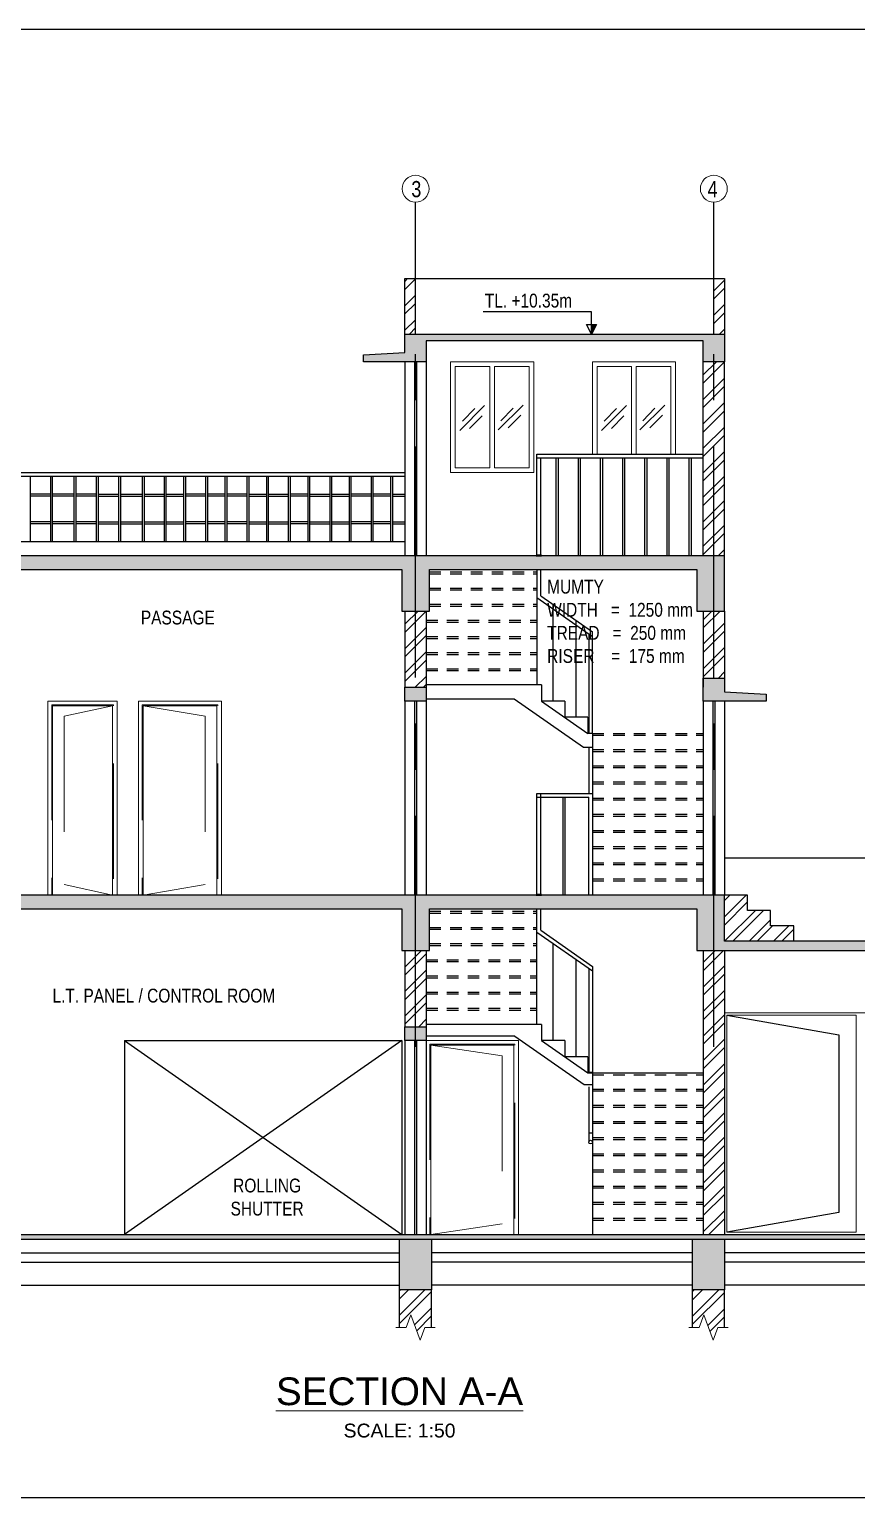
# Model space of a CAD drawing. Header units: millimetres. Extents: x 2923 to 3086, y 1840 to 1916.
# Drawn here: x 3028.95 to 3037.91, y 1858.29 to 1874.19 of the extents above; entities that cross this region are included whole.
import ezdxf

# ---------------------------------------------------------------- set-up
doc = ezdxf.new("R2010")
doc.units = ezdxf.units.MM
doc.linetypes.add('CENTERX2', pattern=[4, 2.5, -0.5, 0.5, -0.5])
doc.linetypes.add('HIDDEN2', pattern=[0.1875, 0.125, -0.0625])
for name, color, linetype in [('COLUMN', 1, 'Continuous'), ('DIM_100', 7, 'Continuous'), ('GRID', 8, 'CENTERX2'), ('HATCH', 8, 'Continuous'), ('PDF_Geometry', 7, 'Continuous'), ('RAILING', 8, 'Continuous'), ('STAIR', 6, 'Continuous'), ('WALL', 1, 'Continuous')]:
    doc.layers.add(name, color=color, linetype=linetype)
for name, color, linetype, lineweight in [('DOOR', 8, 'Continuous', 13), ('Text', 7, 'Continuous', 13), ('WINDOW', 8, 'Continuous', 13)]:
    doc.layers.add(name, color=color, linetype=linetype, lineweight=lineweight)
doc.styles.get("Standard").update_dxf_attribs({"font": 'arial.ttf'})
pattern_1 = [(45, (2997.81983, 2044.94288), (-0.13258252, 0.13258252), []), (45, (2997.90822, 2044.94288), (-0.13258252, 0.13258252), [])]

# ---------------------------------------------------------------- blocks, each defined once
blk = doc.blocks.new('A$C02ba1a73')
at = {"layer": 'DIM_100'}
h = blk.add_hatch(color=256, dxfattribs=at)
h.dxf.hatch_style = 1
h.paths.add_polyline_path([(0.111, 0.206), (0.037, 0.206), (0, 0.198), (0, 0)])
h.paths.add_polyline_path([(0.037, 0.206), (0, 0.206), (0, 0.198)], flags=17)
for points in [[(0, 0), (0, 0.48), (-2.344, 0.48)], [(0, 0), (-0.107, 0.206), (0.111, 0.206), (0, 0)]]:
    blk.add_lwpolyline(points, dxfattribs=at)

msp = doc.modelspace()

# ---------------------------------------------------------------- hatches: boundary and pattern name
at = {"layer": 'HATCH'}
h = msp.add_hatch(dxfattribs=at)
h.set_pattern_fill('ANSI32', color=256, scale=0.5)
h.set_pattern_definition(pattern_1)
h.paths.add_polyline_path([(3024.1365, 1869.3892), (3024.0215, 1869.3892), (3024.0215, 1868.4892), (3024.1365, 1868.4892)])
h.paths.add_polyline_path([(3024.2515, 1867.8892), (3024.0215, 1867.8892), (3024.0215, 1867.1642), (3024.2515, 1867.1642)])
h.paths.add_polyline_path([(3028.6015, 1867.8892), (3028.4865, 1867.8892), (3028.4865, 1867.0642), (3028.6015, 1867.0642)])
h.paths.add_polyline_path([(3033.2515, 1867.8892), (3033.0215, 1867.8892), (3033.0215, 1867.0642), (3033.2515, 1867.0642)])
h.paths.add_polyline_path([(3033.2515, 1864.2142), (3033.0215, 1864.2142), (3033.0215, 1863.3892), (3033.2515, 1863.3892)])
h.paths.add_polyline_path([(3024.2515, 1865.7142), (3024.0215, 1865.7142), (3024.0215, 1864.8142), (3024.2515, 1864.8142)])
h.paths.add_polyline_path([(3024.2515, 1864.2142), (3024.0215, 1864.2142), (3024.0215, 1863.4892), (3024.2515, 1863.4892)])
h.paths.add_polyline_path([(3028.1589, 1861.9666), (3028.1589, 1862.4146), (3027.8498, 1862.4146), (3027.8498, 1861.9666)], flags=9)
h.paths.add_polyline_path([(3023.3561, 1862.7525), (3023.3561, 1863.2005), (3023.047, 1863.2005), (3023.047, 1862.7525)], flags=9)
h.paths.add_polyline_path([(3023.3562, 1868.7623), (3023.3562, 1869.117), (3023.0471, 1869.117), (3023.0471, 1868.7623)], flags=9)
h.paths.add_polyline_path([(3023.3561, 1866.4275), (3023.3561, 1866.8755), (3023.047, 1866.8755), (3023.047, 1866.4275)], flags=9)
h.paths.add_polyline_path([(3031.5524, 1865.6417), (3031.5524, 1866.0897), (3031.2432, 1866.0897), (3031.2432, 1865.6417)], flags=9)
h.paths.add_polyline_path([(3024.6829, 1865.0873), (3024.6829, 1865.442), (3024.3738, 1865.442), (3024.3738, 1865.0873)], flags=9)
h.paths.add_polyline_path([(3024.6829, 1866.0851), (3024.6829, 1866.533), (3024.3738, 1866.533), (3024.3738, 1866.0851)], flags=9)
h.paths.add_polyline_path([(3024.6829, 1862.4101), (3024.6829, 1862.858), (3024.3738, 1862.858), (3024.3738, 1862.4101)], flags=9)
h.paths.add_polyline_path([(3023.6221, 1862.7016), (3023.9768, 1862.7016), (3023.9768, 1863.0107), (3023.6221, 1863.0107)], flags=9)
h.paths.add_polyline_path([(3023.6221, 1866.3766), (3023.9768, 1866.3766), (3023.9768, 1866.6857), (3023.6221, 1866.6857)], flags=9)
h.paths.add_polyline_path([(3033.8521, 1871.0934), (3034.8729, 1871.0934), (3034.8729, 1871.4025), (3033.8521, 1871.4025)], flags=9)
h.paths.add_polyline_path([(3039.842, 1864.5178), (3040.8628, 1864.5178), (3040.8628, 1864.8269), (3039.842, 1864.8269)], flags=9)
h.paths.add_polyline_path([(3021.5732, 1868.6934), (3022.5941, 1868.6934), (3022.5941, 1869.0025), (3021.5732, 1869.0025)], flags=9)
h.paths.add_polyline_path([(3021.5126, 1865.0184), (3022.4962, 1865.0184), (3022.4962, 1865.3275), (3021.5126, 1865.3275)], flags=9)
h.paths.add_polyline_path([(3021.5207, 1860.7415), (3022.6661, 1860.7415), (3022.6661, 1861.0506), (3021.5207, 1861.0506)], flags=9)
h.paths.add_polyline_path([(3021.5317, 1861.3434), (3022.655, 1861.3434), (3022.655, 1861.6525), (3021.5317, 1861.6525)], flags=9)
h.paths.add_polyline_path([(3031.7089, 1858.6306), (3034.5374, 1858.6306), (3034.5374, 1859.5569), (3031.7089, 1859.5569)], flags=9)
h.paths.add_polyline_path([(3042.5504, 1872.3222), (3042.7202, 1872.3222), (3042.7202, 1872.552), (3042.5504, 1872.552)], flags=9)
h.paths.add_polyline_path([(3039.4111, 1872.3229), (3039.5796, 1872.3229), (3039.5796, 1872.5487), (3039.4111, 1872.5487)], flags=9)
h.paths.add_polyline_path([(3024.0416, 1872.3254), (3024.2102, 1872.3254), (3024.2102, 1872.5514), (3024.0416, 1872.5514)], flags=9)
h.paths.add_polyline_path([(3028.566, 1872.3254), (3028.7345, 1872.3254), (3028.7345, 1872.5514), (3028.566, 1872.5514)], flags=9)
h.paths.add_polyline_path([(3033.0588, 1872.3221), (3033.2287, 1872.3221), (3033.2287, 1872.552), (3033.0588, 1872.552)], flags=9)
h.paths.add_polyline_path([(3036.2712, 1872.3256), (3036.4394, 1872.3256), (3036.4394, 1872.5506), (3036.2712, 1872.5506)], flags=9)
h = msp.add_hatch(color=256, dxfattribs=at)
h.dxf.hatch_style = 1
h.paths.add_polyline_path([(3024.3215, 1868.3392), (3028.4865, 1868.3392), (3028.4865, 1867.8892), (3028.7865, 1867.8892), (3028.7865, 1868.3392), (3032.9865, 1868.3392), (3032.9865, 1867.8892), (3033.2865, 1867.8892), (3033.2865, 1868.3392), (3036.1815, 1868.3392), (3036.1815, 1867.8892), (3036.4815, 1867.8892), (3036.4815, 1868.4892), (3024.0215, 1868.4892), (3024.0215, 1867.8892), (3024.3215, 1867.8892)])
h.paths.add_polyline_path([(3036.4815, 1870.5892), (3036.4814, 1870.8892), (3033.0215, 1870.8892), (3033.0214, 1870.6891), (3032.5715, 1870.6642), (3032.5715, 1870.5892), (3033.2515, 1870.5892), (3033.2515, 1870.8142), (3036.2515, 1870.8142), (3036.2515, 1870.5892)])
h.paths.add_polyline_path([(3024.0214, 1867.0141), (3023.5715, 1866.9892), (3023.5715, 1866.9142), (3024.2515, 1866.9142), (3024.2515, 1867.1642), (3024.0215, 1867.1642)])
h.paths.add_polyline_path([(3028.4865, 1866.9142), (3028.6015, 1866.9142), (3028.6015, 1867.0642), (3028.4865, 1867.0642)])
h.paths.add_polyline_path([(3033.0215, 1866.9142), (3033.2515, 1866.9142), (3033.2515, 1867.0642), (3033.0215, 1867.0642)])
h.paths.add_polyline_path([(3036.4815, 1867.0141), (3036.4815, 1867.1642), (3036.2515, 1867.1642), (3036.2515, 1866.9142), (3036.9315, 1866.9142), (3036.9315, 1866.9892)])
h.paths.add_polyline_path([(3028.1589, 1861.9666), (3028.1589, 1862.4146), (3027.8498, 1862.4146), (3027.8498, 1861.9666)], flags=9)
h.paths.add_polyline_path([(3023.3562, 1860.6627), (3023.3562, 1861.0174), (3023.0471, 1861.0174), (3023.0471, 1860.6627)], flags=9)
h.paths.add_polyline_path([(3023.3561, 1862.7525), (3023.3561, 1863.2005), (3023.047, 1863.2005), (3023.047, 1862.7525)], flags=9)
h.paths.add_polyline_path([(3023.3562, 1868.7623), (3023.3562, 1869.117), (3023.0471, 1869.117), (3023.0471, 1868.7623)], flags=9)
h.paths.add_polyline_path([(3023.3561, 1866.4275), (3023.3561, 1866.8755), (3023.047, 1866.8755), (3023.047, 1866.4275)], flags=9)
h.paths.add_polyline_path([(3037.7226, 1864.3873), (3037.7226, 1864.742), (3037.4135, 1864.742), (3037.4135, 1864.3873)], flags=9)
h.paths.add_polyline_path([(3037.7226, 1865.6417), (3037.7226, 1866.0897), (3037.4135, 1866.0897), (3037.4135, 1865.6417)], flags=9)
h.paths.add_polyline_path([(3031.5524, 1865.6417), (3031.5524, 1866.0897), (3031.2432, 1866.0897), (3031.2432, 1865.6417)], flags=9)
h.paths.add_polyline_path([(3024.6829, 1865.0873), (3024.6829, 1865.442), (3024.3738, 1865.442), (3024.3738, 1865.0873)], flags=9)
h.paths.add_polyline_path([(3024.6829, 1866.0851), (3024.6829, 1866.533), (3024.3738, 1866.533), (3024.3738, 1866.0851)], flags=9)
h.paths.add_polyline_path([(3024.6829, 1861.4123), (3024.6829, 1861.767), (3024.3738, 1861.767), (3024.3738, 1861.4123)], flags=9)
h.paths.add_polyline_path([(3024.6829, 1862.4101), (3024.6829, 1862.858), (3024.3738, 1862.858), (3024.3738, 1862.4101)], flags=9)
h.paths.add_polyline_path([(3023.6221, 1862.7016), (3023.9768, 1862.7016), (3023.9768, 1863.0107), (3023.6221, 1863.0107)], flags=9)
h.paths.add_polyline_path([(3023.6221, 1866.3766), (3023.9768, 1866.3766), (3023.9768, 1866.6857), (3023.6221, 1866.6857)], flags=9)
h.paths.add_polyline_path([(3036.5321, 1866.3766), (3036.8868, 1866.3766), (3036.8868, 1866.6857), (3036.5321, 1866.6857)], flags=9)
h.paths.add_polyline_path([(3033.8521, 1871.0934), (3034.8729, 1871.0934), (3034.8729, 1871.4025), (3033.8521, 1871.4025)], flags=9)
h.paths.add_polyline_path([(3039.842, 1864.5178), (3040.8628, 1864.5178), (3040.8628, 1864.8269), (3039.842, 1864.8269)], flags=9)
h.paths.add_polyline_path([(3021.5732, 1868.6934), (3022.5941, 1868.6934), (3022.5941, 1869.0025), (3021.5732, 1869.0025)], flags=9)
h.paths.add_polyline_path([(3021.5126, 1865.0184), (3022.4962, 1865.0184), (3022.4962, 1865.3275), (3021.5126, 1865.3275)], flags=9)
h.paths.add_polyline_path([(3021.5207, 1860.7415), (3022.6661, 1860.7415), (3022.6661, 1861.0506), (3021.5207, 1861.0506)], flags=9)
h.paths.add_polyline_path([(3021.5317, 1861.3434), (3022.655, 1861.3434), (3022.655, 1861.6525), (3021.5317, 1861.6525)], flags=9)
h.paths.add_polyline_path([(3031.7089, 1858.6306), (3034.5374, 1858.6306), (3034.5374, 1859.5569), (3031.7089, 1859.5569)], flags=9)
h.paths.add_polyline_path([(3042.5504, 1872.3222), (3042.7202, 1872.3222), (3042.7202, 1872.552), (3042.5504, 1872.552)], flags=9)
h.paths.add_polyline_path([(3039.4111, 1872.3229), (3039.5796, 1872.3229), (3039.5796, 1872.5487), (3039.4111, 1872.5487)], flags=9)
h.paths.add_polyline_path([(3024.0416, 1872.3254), (3024.2102, 1872.3254), (3024.2102, 1872.5514), (3024.0416, 1872.5514)], flags=9)
h.paths.add_polyline_path([(3028.566, 1872.3254), (3028.7345, 1872.3254), (3028.7345, 1872.5514), (3028.566, 1872.5514)], flags=9)
h.paths.add_polyline_path([(3033.0588, 1872.3221), (3033.2287, 1872.3221), (3033.2287, 1872.552), (3033.0588, 1872.552)], flags=9)
h.paths.add_polyline_path([(3036.2712, 1872.3256), (3036.4394, 1872.3256), (3036.4394, 1872.5506), (3036.2712, 1872.5506)], flags=9)
h = msp.add_hatch(dxfattribs=at)
h.set_pattern_fill('ANSI32', color=256, scale=0.5)
h.set_pattern_definition(pattern_1)
h.paths.add_polyline_path([(3024.3665, 1860.5392), (3024.0215, 1860.5392), (3024.0215, 1860.1325), (3024.0933, 1860.1325), (3024.1447, 1859.9954), (3024.2433, 1860.2696), (3024.2947, 1860.1325), (3024.3665, 1860.1325)])
h.paths.add_polyline_path([(3033.309, 1860.5392), (3032.964, 1860.5392), (3032.964, 1860.1325), (3033.0358, 1860.1325), (3033.0872, 1860.2696), (3033.1858, 1859.9954), (3033.2372, 1860.1325), (3033.309, 1860.1325)])
h.paths.add_polyline_path([(3036.4815, 1860.5392), (3036.1365, 1860.5392), (3036.1365, 1860.1325), (3036.2083, 1860.1325), (3036.2597, 1860.2696), (3036.3583, 1859.9954), (3036.4097, 1860.1325), (3036.4815, 1860.1325)])
h.paths.add_polyline_path([(3028.1589, 1861.9666), (3028.1589, 1862.4146), (3027.8498, 1862.4146), (3027.8498, 1861.9666)], flags=9)
h.paths.add_polyline_path([(3023.3562, 1860.6627), (3023.3562, 1861.0174), (3023.0471, 1861.0174), (3023.0471, 1860.6627)], flags=9)
h.paths.add_polyline_path([(3023.3561, 1862.7525), (3023.3561, 1863.2005), (3023.047, 1863.2005), (3023.047, 1862.7525)], flags=9)
h.paths.add_polyline_path([(3023.3561, 1866.4275), (3023.3561, 1866.8755), (3023.047, 1866.8755), (3023.047, 1866.4275)], flags=9)
h.paths.add_polyline_path([(3037.7226, 1864.3873), (3037.7226, 1864.742), (3037.4135, 1864.742), (3037.4135, 1864.3873)], flags=9)
h.paths.add_polyline_path([(3037.7226, 1865.6417), (3037.7226, 1866.0897), (3037.4135, 1866.0897), (3037.4135, 1865.6417)], flags=9)
h.paths.add_polyline_path([(3031.5524, 1865.6417), (3031.5524, 1866.0897), (3031.2432, 1866.0897), (3031.2432, 1865.6417)], flags=9)
h.paths.add_polyline_path([(3024.6829, 1865.0873), (3024.6829, 1865.442), (3024.3738, 1865.442), (3024.3738, 1865.0873)], flags=9)
h.paths.add_polyline_path([(3024.6829, 1866.0851), (3024.6829, 1866.533), (3024.3738, 1866.533), (3024.3738, 1866.0851)], flags=9)
h.paths.add_polyline_path([(3024.6829, 1861.4123), (3024.6829, 1861.767), (3024.3738, 1861.767), (3024.3738, 1861.4123)], flags=9)
h.paths.add_polyline_path([(3024.6829, 1862.4101), (3024.6829, 1862.858), (3024.3738, 1862.858), (3024.3738, 1862.4101)], flags=9)
h.paths.add_polyline_path([(3023.6221, 1862.7016), (3023.9768, 1862.7016), (3023.9768, 1863.0107), (3023.6221, 1863.0107)], flags=9)
h.paths.add_polyline_path([(3033.8521, 1871.0934), (3034.8729, 1871.0934), (3034.8729, 1871.4025), (3033.8521, 1871.4025)], flags=9)
h.paths.add_polyline_path([(3039.842, 1864.5178), (3040.8628, 1864.5178), (3040.8628, 1864.8269), (3039.842, 1864.8269)], flags=9)
h.paths.add_polyline_path([(3021.5732, 1868.6934), (3022.5941, 1868.6934), (3022.5941, 1869.0025), (3021.5732, 1869.0025)], flags=9)
h.paths.add_polyline_path([(3021.5126, 1865.0184), (3022.4962, 1865.0184), (3022.4962, 1865.3275), (3021.5126, 1865.3275)], flags=9)
h.paths.add_polyline_path([(3021.5207, 1860.7415), (3022.6661, 1860.7415), (3022.6661, 1861.0506), (3021.5207, 1861.0506)], flags=9)
h.paths.add_polyline_path([(3021.5317, 1861.3434), (3022.655, 1861.3434), (3022.655, 1861.6525), (3021.5317, 1861.6525)], flags=9)
h.paths.add_polyline_path([(3031.7089, 1858.6306), (3034.5374, 1858.6306), (3034.5374, 1859.5569), (3031.7089, 1859.5569)], flags=9)
h.paths.add_polyline_path([(3042.5504, 1872.3222), (3042.7202, 1872.3222), (3042.7202, 1872.552), (3042.5504, 1872.552)], flags=9)
h.paths.add_polyline_path([(3039.4111, 1872.3229), (3039.5796, 1872.3229), (3039.5796, 1872.5487), (3039.4111, 1872.5487)], flags=9)
h.paths.add_polyline_path([(3024.0416, 1872.3254), (3024.2102, 1872.3254), (3024.2102, 1872.5514), (3024.0416, 1872.5514)], flags=9)
h.paths.add_polyline_path([(3028.566, 1872.3254), (3028.7345, 1872.3254), (3028.7345, 1872.5514), (3028.566, 1872.5514)], flags=9)
h.paths.add_polyline_path([(3033.0588, 1872.3221), (3033.2287, 1872.3221), (3033.2287, 1872.552), (3033.0588, 1872.552)], flags=9)
h.paths.add_polyline_path([(3036.2712, 1872.3256), (3036.4394, 1872.3256), (3036.4394, 1872.5506), (3036.2712, 1872.5506)], flags=9)
h = msp.add_hatch(dxfattribs=at)
h.set_pattern_fill('ANSI32', color=256, scale=0.5)
h.set_pattern_definition(pattern_1)
h.paths.add_polyline_path([(3033.1365, 1871.4892), (3033.0215, 1871.4892), (3033.0215, 1870.8892), (3033.1365, 1870.8892)])
h.paths.add_polyline_path([(3036.4815, 1871.4892), (3036.3665, 1871.4892), (3036.3665, 1870.8892), (3036.4815, 1870.8892)])
h = msp.add_hatch(dxfattribs=at)
h.set_pattern_fill('ANSI32', color=256, scale=0.5)
h.set_pattern_definition(pattern_1)
h.paths.add_polyline_path([(3024.2515, 1862.0392), (3024.0215, 1862.0392), (3024.0215, 1861.1392), (3024.2515, 1861.1392)])
h.paths.add_polyline_path([(3036.4815, 1864.2142), (3036.2515, 1864.2142), (3036.2515, 1861.1392), (3036.4815, 1861.1392), (3036.4815, 1863.5392)])
h.paths.add_polyline_path([(3039.3815, 1861.1392), (3039.6315, 1861.1392), (3039.6315, 1864.2142), (3039.3815, 1864.2142)])
h.paths.add_polyline_path([(3042.5315, 1861.1392), (3042.7615, 1861.1392), (3042.7615, 1864.2142), (3042.5315, 1864.2142)])
h.paths.add_polyline_path([(3042.7615, 1865.2142), (3042.6465, 1865.2142), (3042.6465, 1864.3142), (3042.7615, 1864.3142)])
h.paths.add_polyline_path([(3036.2515, 1867.1642), (3036.4815, 1867.1642), (3036.4815, 1867.8892), (3036.2515, 1867.8892)])
h.paths.add_polyline_path([(3036.4815, 1870.5892), (3036.2515, 1870.5892), (3036.2515, 1868.4892), (3036.4815, 1868.4892)])
h = msp.add_hatch(color=256, dxfattribs=at)
h.dxf.hatch_style = 1
h.paths.add_polyline_path([(3036.4815, 1864.8142), (3024.0215, 1864.8142), (3024.0215, 1864.2142), (3024.3215, 1864.2142), (3024.3215, 1864.6642), (3028.4865, 1864.6642), (3028.4865, 1864.2142), (3028.7865, 1864.2142), (3028.7865, 1864.6642), (3032.9865, 1864.6642), (3032.9865, 1864.2142), (3033.2865, 1864.2142), (3033.2865, 1864.6642), (3036.1815, 1864.6642), (3036.1815, 1864.2142), (3042.7615, 1864.2142), (3042.7615, 1864.3142), (3036.4815, 1864.3142)])
h.paths.add_polyline_path([(3024.2515, 1863.4892), (3024.0215, 1863.4892), (3024.0214, 1863.3391), (3023.5715, 1863.3142), (3023.5715, 1863.2392), (3024.2515, 1863.2392)])
h.paths.add_polyline_path([(3024.3665, 1861.0892), (3024.0215, 1861.0892), (3024.0215, 1860.5392), (3024.3665, 1860.5392)])
h.paths.add_polyline_path([(3033.309, 1861.0892), (3032.964, 1861.0892), (3032.964, 1860.5392), (3033.309, 1860.5392)])
h.paths.add_polyline_path([(3036.4815, 1861.0892), (3036.1365, 1861.0892), (3036.1365, 1860.5392), (3036.4815, 1860.5392)])
h.paths.add_polyline_path([(3039.679, 1861.0892), (3039.334, 1861.0892), (3039.334, 1860.5392), (3039.679, 1860.5392)])
h.paths.add_polyline_path([(3042.819, 1861.0892), (3042.474, 1861.0892), (3042.474, 1860.5392), (3042.819, 1860.5392)])
h.paths.add_polyline_path([(3042.819, 1861.1392), (3028.7865, 1861.1392), (3028.7865, 1861.0892), (3042.819, 1861.0892)])
h.paths.add_polyline_path([(3028.7865, 1861.1392), (3028.4865, 1861.1392), (3028.4865, 1861.0892), (3028.7865, 1861.0892)])
h.paths.add_polyline_path([(3028.4865, 1861.1392), (3024.0215, 1861.1392), (3024.0215, 1861.0892), (3024.3665, 1861.0892), (3028.4865, 1861.0892)])
h = msp.add_hatch(dxfattribs=at)
h.set_pattern_fill('ANSI32', color=256, scale=0.5)
h.set_pattern_definition(pattern_1)
h.paths.add_polyline_path([(3037.2315, 1864.4808), (3036.9815, 1864.4808), (3036.9815, 1864.6475), (3036.7315, 1864.6475), (3036.7315, 1864.8142), (3036.4815, 1864.8142), (3036.4815, 1864.3142), (3037.2315, 1864.3142)])
h = msp.add_hatch(color=256, dxfattribs=at)
h.dxf.hatch_style = 1
h.paths.add_polyline_path([(3033.2515, 1863.3892), (3033.0215, 1863.3892), (3033.0215, 1863.2392), (3033.2515, 1863.2392)])

# ---------------------------------------------------------------- linework, layer by layer
at = {"layer": 'COLUMN', "color": 7}
for p, q in [((3029.9865, 1863.2389, 0.02), (3029.9865, 1861.1392, 0.02)), ((3029.9865, 1863.2389), (3032.9865, 1863.2389)), ((3032.9865, 1863.2389), (3032.9865, 1861.1392))]:
    msp.add_line(p, q, dxfattribs=at)
at = {"layer": 'COLUMN'}
for points in [[(3033.0215, 1867.0642), (3033.2515, 1867.0642), (3033.2515, 1866.9142), (3033.0215, 1866.9142)], [(3033.0215, 1863.3892), (3033.2515, 1863.3892), (3033.2515, 1863.2392), (3033.0215, 1863.2392)]]:
    msp.add_lwpolyline(points, close=True, dxfattribs=at)
at = {"layer": 'Defpoints'}
msp.add_lwpolyline([(3047.2393, 1874.188), (3020.001, 1874.188), (3020.001, 1858.2899), (3047.2393, 1858.2899)], close=True, dxfattribs=at)
at = {"layer": 'DIM_100'}
for p, q in [((3024.3665, 1860.9392), (3032.964, 1860.9392)), ((3036.1365, 1860.9392, 0.02), (3033.309, 1860.9392, 0.02)), ((3039.334, 1860.9392, 0.02), (3036.4815, 1860.9392, 0.02)), ((3024.3665, 1860.8392), (3032.964, 1860.8392)), ((3036.1365, 1860.8392, 0.02), (3033.309, 1860.8392, 0.02)), ((3039.334, 1860.8392, 0.02), (3036.4815, 1860.8392, 0.02)), ((3024.3665, 1860.5892), (3032.964, 1860.5892)), ((3036.1365, 1860.5892, 0.02), (3033.309, 1860.5892, 0.02)), ((3039.334, 1860.5892, 0.02), (3036.4815, 1860.5892, 0.02))]:
    msp.add_line(p, q, dxfattribs=at)
at = {"layer": 'DOOR'}
for p, q in [((3039.3565, 1863.5392), (3036.4815, 1863.5392)), ((3036.4815, 1863.5392), (3036.4815, 1861.1392)), ((3036.4815, 1863.5392), (3036.4815, 1861.1392)), ((3037.9065, 1863.5142), (3036.5065, 1863.5142)), ((3036.5065, 1863.5142), (3036.5065, 1861.1642)), ((3037.9065, 1863.5142), (3037.9065, 1861.1642)), ((3037.9065, 1861.1642), (3036.5065, 1861.1642))]:
    msp.add_line(p, q, dxfattribs=at)
at = {"layer": 'DOOR', "color": 0}
for points in [[(3029.9065, 1864.8142), (3029.9065, 1866.9142), (3029.1565, 1866.9142), (3029.1565, 1864.8142)], [(3029.8565, 1864.8142), (3029.8565, 1866.8642), (3029.2065, 1866.8642), (3029.2065, 1864.8142)], [(3031.0365, 1864.8142), (3031.0365, 1866.9142), (3030.1365, 1866.9142), (3030.1365, 1864.8142)], [(3030.9865, 1864.8142), (3030.9865, 1866.8642), (3030.1865, 1866.8642), (3030.1865, 1864.8142)], [(3034.2515, 1861.1392), (3034.2515, 1863.2392), (3033.2515, 1863.2392), (3033.2515, 1861.1392)], [(3034.2015, 1861.1392), (3034.2015, 1863.1892), (3033.3015, 1863.1892), (3033.3015, 1861.1392)]]:
    msp.add_lwpolyline(points, dxfattribs=at)
at = {"layer": 'DOOR', "linetype": 'HIDDEN2', "ltscale": 10}
for points in [[(3029.8665, 1864.989), (3029.8665, 1866.8742), (3029.1965, 1866.8742), (3029.1965, 1864.8142)], [(3029.8565, 1866.8642), (3029.3332, 1866.7502), (3029.3332, 1864.9281), (3029.8565, 1864.8142)], [(3030.9965, 1864.989), (3030.9965, 1866.8742), (3030.1765, 1866.8742), (3030.1765, 1864.8142)], [(3030.1865, 1866.8642), (3030.8598, 1866.7502), (3030.8598, 1864.9281), (3030.1865, 1864.8142)], [(3034.2115, 1861.314), (3034.2115, 1863.1992), (3033.2915, 1863.1992), (3033.2915, 1861.1392)], [(3033.3015, 1863.1892), (3034.0748, 1863.0752), (3034.0748, 1861.2531), (3033.3015, 1861.1392)]]:
    msp.add_lwpolyline(points, dxfattribs=at)
at = {"layer": 'GRID'}
for p, q in [((3033.1365, 1863.1718), (3033.1365, 1872.3164)), ((3036.3665, 1863.1718), (3036.3665, 1872.3164))]:
    msp.add_line(p, q, dxfattribs=at)
at = {"layer": 'PDF_Geometry', "lineweight": 9}
for points in [[(3033.3486, 1860.1325), (3033.2372, 1860.1325), (3033.1858, 1859.9954), (3033.0872, 1860.2696), (3033.0358, 1860.1325), (3032.9243, 1860.1325)], [(3036.5211, 1860.1325), (3036.4097, 1860.1325), (3036.3583, 1859.9954), (3036.2597, 1860.2696), (3036.2083, 1860.1325), (3036.0968, 1860.1325)]]:
    msp.add_lwpolyline(points, dxfattribs=at)
at = {"layer": 'RAILING'}
for p, q in [((3033.1365, 1871.4892), (3036.3665, 1871.4892)), ((3033.0215, 1870.5892), (3033.0215, 1868.4892)), ((3033.125, 1870.5892), (3033.125, 1868.4892)), ((3033.1462, 1870.5892), (3033.1462, 1868.4892)), ((3033.2515, 1870.5892), (3033.2515, 1868.4892)), ((3034.4515, 1868.4942), (3034.4515, 1869.5892)), ((3034.4515, 1869.5892), (3036.2515, 1869.5892)), ((3034.4515, 1869.5492), (3036.2515, 1869.5492)), ((3034.4915, 1868.4942), (3034.4915, 1869.5492)), ((3034.6572, 1869.5492), (3034.6572, 1868.4892)), ((3034.6799, 1869.5492), (3034.6799, 1868.4892)), ((3034.8972, 1869.5492), (3034.8972, 1868.4892)), ((3034.9199, 1869.5492), (3034.9199, 1868.4892)), ((3035.1372, 1869.5492), (3035.1372, 1868.4892)), ((3035.1599, 1869.5492), (3035.1599, 1868.4892)), ((3035.3772, 1869.5492), (3035.3772, 1868.4892)), ((3035.3999, 1869.5492), (3035.3999, 1868.4892)), ((3035.6172, 1869.5492), (3035.6172, 1868.4892)), ((3035.6399, 1869.5492), (3035.6399, 1868.4892)), ((3035.8572, 1869.5492), (3035.8572, 1868.4892)), ((3035.8799, 1869.5492), (3035.8799, 1868.4892)), ((3036.0972, 1869.5492), (3036.0972, 1868.4892)), ((3036.1199, 1869.5492), (3036.1199, 1868.4892)), ((3024.1365, 1869.3892), (3033.0215, 1869.3892)), ((3024.1365, 1869.3492), (3033.0215, 1869.3492)), ((3028.9649, 1869.3501), (3028.9649, 1868.6401)), ((3029.1827, 1869.3501), (3029.1827, 1868.6401)), ((3029.2027, 1869.3501), (3029.2027, 1868.6401)), ((3029.4375, 1869.3501), (3029.4375, 1868.6401)), ((3029.4575, 1869.3501), (3029.4575, 1868.6401)), ((3029.6795, 1869.3501), (3029.6795, 1868.6401)), ((3029.6995, 1869.3501), (3029.6995, 1868.6401)), ((3029.9214, 1869.3501), (3029.9214, 1868.6401)), ((3029.9414, 1869.3501), (3029.9414, 1868.6401)), ((3030.1762, 1869.3501), (3030.1762, 1868.6401)), ((3030.1962, 1869.3501), (3030.1962, 1868.6401)), ((3030.4141, 1869.3501), (3030.4141, 1868.6401)), ((3030.4341, 1869.3501), (3030.4341, 1868.6401)), ((3030.6245, 1869.3501), (3030.6245, 1868.6401)), ((3030.6445, 1869.3501), (3030.6445, 1868.6401)), ((3030.8623, 1869.3501), (3030.8623, 1868.6401)), ((3030.8623, 1869.3501), (3030.8623, 1868.6401)), ((3030.8823, 1869.3501), (3030.8823, 1868.6401)), ((3030.8823, 1869.3501), (3030.8823, 1868.6401)), ((3031.0727, 1869.3501), (3031.0727, 1868.6401)), ((3031.0927, 1869.3501), (3031.0927, 1868.6401)), ((3031.3105, 1869.3501), (3031.3105, 1868.6401)), ((3031.3305, 1869.3501), (3031.3305, 1868.6401)), ((3031.5209, 1869.3501), (3031.5209, 1868.6401)), ((3031.5409, 1869.3501), (3031.5409, 1868.6401)), ((3031.7588, 1869.3501), (3031.7588, 1868.6401)), ((3031.7788, 1869.3501), (3031.7788, 1868.6401)), ((3031.9692, 1869.3501), (3031.9692, 1868.6401)), ((3031.9892, 1869.3501), (3031.9892, 1868.6401)), ((3032.207, 1869.3501), (3032.207, 1868.6401)), ((3032.207, 1869.3501), (3032.207, 1868.6401)), ((3032.227, 1869.3501), (3032.227, 1868.6401)), ((3032.227, 1869.3501), (3032.227, 1868.6401)), ((3032.4174, 1869.3501), (3032.4174, 1868.6401)), ((3032.4374, 1869.3501), (3032.4374, 1868.6401)), ((3032.6552, 1869.3501), (3032.6552, 1868.6401)), ((3032.6752, 1869.3501), (3032.6752, 1868.6401)), ((3032.8656, 1869.3501), (3032.8656, 1868.6401)), ((3032.8656, 1869.3501), (3032.8656, 1868.6401)), ((3032.8856, 1869.3501), (3032.8856, 1868.6401)), ((3032.8856, 1869.3501), (3032.8856, 1868.6401)), ((3029.1827, 1869.1551), (3028.9649, 1869.1551)), ((3029.4375, 1869.1551), (3029.2027, 1869.1551)), ((3029.6795, 1869.1551), (3029.4575, 1869.1551)), ((3029.6995, 1869.1551), (3029.9214, 1869.1551)), ((3029.9414, 1869.1551), (3030.1762, 1869.1551)), ((3030.1962, 1869.1551), (3030.4141, 1869.1551)), ((3030.4341, 1869.1551), (3030.6245, 1869.1551)), ((3030.8623, 1869.1551), (3030.6445, 1869.1551)), ((3031.0727, 1869.1551), (3030.8823, 1869.1551)), ((3031.3105, 1869.1551), (3031.0927, 1869.1551)), ((3031.3305, 1869.1551), (3031.5209, 1869.1551)), ((3031.5409, 1869.1551), (3031.7588, 1869.1551)), ((3031.9692, 1869.1551), (3031.7788, 1869.1551)), ((3031.9892, 1869.1551), (3032.207, 1869.1551)), ((3032.227, 1869.1551), (3032.4174, 1869.1551)), ((3032.6552, 1869.1551), (3032.4374, 1869.1551)), ((3032.8656, 1869.1551), (3032.6752, 1869.1551)), ((3032.8856, 1869.1551), (3033.0215, 1869.1551)), ((3029.1827, 1869.1351), (3028.9649, 1869.1351)), ((3029.4375, 1869.1351), (3029.2027, 1869.1351)), ((3029.6795, 1869.1351), (3029.4575, 1869.1351)), ((3029.6995, 1869.1351), (3029.9214, 1869.1351)), ((3029.9414, 1869.1351), (3030.1762, 1869.1351)), ((3030.1962, 1869.1351), (3030.4141, 1869.1351)), ((3030.4341, 1869.1351), (3030.6245, 1869.1351)), ((3030.8623, 1869.1351), (3030.6445, 1869.1351)), ((3031.0727, 1869.1351), (3030.8823, 1869.1351)), ((3031.3105, 1869.1351), (3031.0927, 1869.1351)), ((3031.3305, 1869.1351), (3031.5209, 1869.1351)), ((3031.5409, 1869.1351), (3031.7588, 1869.1351)), ((3031.9692, 1869.1351), (3031.7788, 1869.1351)), ((3031.9892, 1869.1351), (3032.207, 1869.1351)), ((3032.227, 1869.1351), (3032.4174, 1869.1351)), ((3032.6552, 1869.1351), (3032.4374, 1869.1351)), ((3032.8656, 1869.1351), (3032.6752, 1869.1351)), ((3032.8856, 1869.1351), (3033.0215, 1869.1351)), ((3029.1827, 1868.8551), (3028.9649, 1868.8551)), ((3029.1827, 1868.8351), (3028.9649, 1868.8351)), ((3029.4375, 1868.8551), (3029.2027, 1868.8551)), ((3029.4375, 1868.8351), (3029.2027, 1868.8351)), ((3029.6795, 1868.8551), (3029.4575, 1868.8551)), ((3029.6795, 1868.8351), (3029.4575, 1868.8351)), ((3029.6995, 1868.8551), (3029.9214, 1868.8551)), ((3029.6995, 1868.8351), (3029.9214, 1868.8351)), ((3029.9414, 1868.8551), (3030.1762, 1868.8551)), ((3029.9414, 1868.8351), (3030.1762, 1868.8351)), ((3030.1962, 1868.8551), (3030.4141, 1868.8551)), ((3030.1962, 1868.8351), (3030.4141, 1868.8351)), ((3030.4341, 1868.8551), (3030.6245, 1868.8551)), ((3030.4341, 1868.8351), (3030.6245, 1868.8351)), ((3030.8623, 1868.8551), (3030.6445, 1868.8551)), ((3030.8623, 1868.8351), (3030.6445, 1868.8351)), ((3031.0727, 1868.8551), (3030.8823, 1868.8551)), ((3031.0727, 1868.8351), (3030.8823, 1868.8351)), ((3031.3105, 1868.8551), (3031.0927, 1868.8551)), ((3031.3105, 1868.8351), (3031.0927, 1868.8351)), ((3031.3305, 1868.8551), (3031.5209, 1868.8551)), ((3031.3305, 1868.8351), (3031.5209, 1868.8351)), ((3031.5409, 1868.8551), (3031.7588, 1868.8551)), ((3031.5409, 1868.8351), (3031.7588, 1868.8351)), ((3031.9692, 1868.8551), (3031.7788, 1868.8551)), ((3031.9692, 1868.8351), (3031.7788, 1868.8351)), ((3031.9892, 1868.8551), (3032.207, 1868.8551)), ((3031.9892, 1868.8351), (3032.207, 1868.8351)), ((3032.227, 1868.8551), (3032.4174, 1868.8551)), ((3032.227, 1868.8351), (3032.4174, 1868.8351)), ((3032.6552, 1868.8551), (3032.4374, 1868.8551)), ((3032.6552, 1868.8351), (3032.4374, 1868.8351)), ((3032.8656, 1868.8551), (3032.6752, 1868.8551)), ((3032.8656, 1868.8351), (3032.6752, 1868.8351)), ((3032.8856, 1868.8551), (3033.0215, 1868.8551)), ((3032.8856, 1868.8351), (3033.0215, 1868.8351)), ((3033.0215, 1868.6401), (3024.1365, 1868.6401)), ((3034.4515, 1868.3392), (3034.4515, 1867.0892)), ((3034.4915, 1868.0562), (3034.4915, 1868.3392)), ((3034.4515, 1868.0353), (3035.0515, 1867.6153)), ((3034.4915, 1868.0562), (3035.0515, 1867.6642)), ((3034.6265, 1866.9142), (3034.6265, 1867.9653)), ((3034.8765, 1866.7392), (3034.8765, 1867.7903)), ((3035.0115, 1867.6433), (3035.0115, 1866.5642)), ((3035.0515, 1866.5642), (3035.0515, 1867.6642)), ((3034.4515, 1867.0892), (3033.2515, 1867.0892)), ((3033.0215, 1866.9142), (3033.0215, 1864.8142)), ((3033.125, 1866.9142), (3033.125, 1864.8142)), ((3033.1462, 1866.9142), (3033.1462, 1864.8142)), ((3033.2515, 1866.9142), (3033.2515, 1864.8142)), ((3034.5015, 1866.9142), (3035.0015, 1866.5642)), ((3036.2515, 1866.9142), (3036.2515, 1864.8142)), ((3036.355, 1866.9142), (3036.355, 1864.8142)), ((3036.3762, 1866.9142), (3036.3762, 1864.8142)), ((3036.4815, 1866.9142), (3036.4815, 1864.8142)), ((3035.0515, 1866.5642), (3035.0515, 1864.8142)), ((3035.0115, 1866.4142), (3035.0115, 1865.9142)), ((3034.4515, 1864.8192), (3034.4515, 1865.9142)), ((3034.4515, 1865.9142), (3035.0515, 1865.9142)), ((3034.4515, 1865.8742), (3035.0115, 1865.8742)), ((3034.4915, 1864.8192), (3034.4915, 1865.9142)), ((3034.7315, 1865.8742), (3034.7315, 1864.8142)), ((3034.7542, 1865.8742), (3034.7542, 1864.8142)), ((3035.0115, 1864.8192), (3035.0115, 1865.8742)), ((3042.6465, 1865.2142), (3036.4815, 1865.2142)), ((3034.4515, 1863.4142), (3034.4515, 1864.6642)), ((3034.4515, 1864.4128), (3034.4515, 1864.6642)), ((3034.4915, 1864.4337), (3034.4915, 1864.6642)), ((3034.4515, 1864.4128), (3035.0515, 1863.9928)), ((3034.4915, 1864.4337), (3035.0515, 1864.0417)), ((3034.6265, 1863.2392), (3034.6265, 1864.2903)), ((3034.8765, 1863.0642), (3034.8765, 1864.1153)), ((3035.0115, 1864.0208), (3035.0115, 1862.8942)), ((3035.0515, 1864.0417), (3035.0515, 1862.8942)), ((3034.4515, 1863.4142), (3033.2515, 1863.4142)), ((3034.2114, 1863.2872), (3033.2515, 1863.2872)), ((3034.2114, 1863.2872), (3034.9614, 1862.7622)), ((3033.0215, 1863.2392), (3033.0215, 1861.1392)), ((3033.125, 1863.2392), (3033.125, 1861.1392)), ((3033.1462, 1863.2392), (3033.1462, 1861.1392)), ((3033.2515, 1863.2392), (3033.2515, 1861.1392)), ((3034.5015, 1863.2392), (3035.0015, 1862.8892)), ((3035.0515, 1862.8892), (3035.0515, 1861.1392)), ((3035.0515, 1862.8892), (3036.2515, 1862.8892)), ((3034.9614, 1862.7622), (3035.0515, 1862.7622)), ((3035.0115, 1862.7392), (3035.0115, 1862.1392)), ((3035.0115, 1862.2392), (3035.0515, 1862.2392))]:
    msp.add_line(p, q, dxfattribs=at)
for points in [[(3034.4415, 1868.4892), (3034.5015, 1868.4892), (3034.5015, 1868.4942), (3034.4415, 1868.4942)], [(3034.4415, 1864.8142), (3034.5015, 1864.8142), (3034.5015, 1864.8192), (3034.4415, 1864.8192)], [(3035.0015, 1862.8892), (3035.0615, 1862.8892), (3035.0615, 1862.8942), (3035.0015, 1862.8942)]]:
    msp.add_lwpolyline(points, close=True, dxfattribs=at)
for points in [[(3033.2515, 1866.9392), (3034.2042, 1866.9392), (3034.9542, 1866.4142), (3035.0515, 1866.4142)], [(3036.5065, 1863.5142), (3037.7215, 1863.3026), (3037.7215, 1861.3757), (3036.5065, 1861.1642)]]:
    msp.add_lwpolyline(points, dxfattribs=at)
msp.add_circle((3035.0315, 1862.1392), 0.02, dxfattribs=at)
at = {"layer": 'STAIR', "color": 8, "linetype": 'HIDDEN2'}
for p, q in [((3033.2865, 1868.3142), (3034.4515, 1868.3142)), ((3033.2865, 1868.2942), (3034.4515, 1868.2942)), ((3033.2865, 1868.1392), (3034.4515, 1868.1392)), ((3033.2865, 1868.1192), (3034.4515, 1868.1192)), ((3033.2865, 1867.9642), (3034.4515, 1867.9642)), ((3033.2865, 1867.9442), (3034.4515, 1867.9442)), ((3033.2515, 1867.7892), (3034.4515, 1867.7892)), ((3033.2515, 1867.7692), (3034.4515, 1867.7692)), ((3033.2515, 1867.6142), (3034.4515, 1867.6142)), ((3033.2515, 1867.5942), (3034.4515, 1867.5942)), ((3033.2515, 1867.4392), (3034.4515, 1867.4392)), ((3033.2515, 1867.4192), (3034.4515, 1867.4192)), ((3033.2515, 1867.2642), (3034.4515, 1867.2642)), ((3033.2515, 1867.2442), (3034.4515, 1867.2442)), ((3035.0515, 1866.5642), (3036.2515, 1866.5642)), ((3035.0515, 1866.5442), (3036.2515, 1866.5442)), ((3035.0515, 1866.3892), (3036.2515, 1866.3892)), ((3035.0515, 1866.3692), (3036.2515, 1866.3692)), ((3035.0515, 1866.2142), (3036.2515, 1866.2142)), ((3035.0515, 1866.1942), (3036.2515, 1866.1942)), ((3035.0515, 1866.0392), (3036.2515, 1866.0392)), ((3035.0515, 1866.0192), (3036.2515, 1866.0192)), ((3035.0515, 1865.8642), (3036.2515, 1865.8642)), ((3035.0515, 1865.8442), (3036.2515, 1865.8442)), ((3035.0515, 1865.6892), (3036.2515, 1865.6892)), ((3035.0515, 1865.6692), (3036.2515, 1865.6692)), ((3035.0515, 1865.5142), (3036.2515, 1865.5142)), ((3035.0515, 1865.4942), (3036.2515, 1865.4942)), ((3035.0515, 1865.3392), (3036.2515, 1865.3392)), ((3035.0515, 1865.3192), (3036.2515, 1865.3192)), ((3035.0515, 1865.1642), (3036.2515, 1865.1642)), ((3035.0515, 1865.1442), (3036.2515, 1865.1442)), ((3035.0515, 1864.9892), (3036.2515, 1864.9892)), ((3035.0515, 1864.9692), (3036.2515, 1864.9692)), ((3033.2865, 1864.6392), (3034.4515, 1864.6392)), ((3033.2865, 1864.6192), (3034.4515, 1864.6192)), ((3033.2865, 1864.4642), (3034.4515, 1864.4642)), ((3033.2865, 1864.4442), (3034.4515, 1864.4442)), ((3033.2865, 1864.2892), (3034.4515, 1864.2892)), ((3033.2865, 1864.2692), (3034.4515, 1864.2692)), ((3033.2515, 1864.1142), (3034.4515, 1864.1142)), ((3033.2515, 1864.0942), (3034.4515, 1864.0942)), ((3033.2515, 1863.9392), (3034.4515, 1863.9392)), ((3033.2515, 1863.9192), (3034.4515, 1863.9192)), ((3033.2515, 1863.7642), (3034.4515, 1863.7642)), ((3033.2515, 1863.7442), (3034.4515, 1863.7442)), ((3033.2515, 1863.5892), (3034.4515, 1863.5892)), ((3033.2515, 1863.5692), (3034.4515, 1863.5692)), ((3035.0515, 1862.8692), (3036.2515, 1862.8692)), ((3035.0515, 1862.7142), (3036.2515, 1862.7142)), ((3035.0515, 1862.6942), (3036.2515, 1862.6942)), ((3035.0515, 1862.5392), (3036.2515, 1862.5392)), ((3035.0515, 1862.5192), (3036.2515, 1862.5192)), ((3035.0515, 1862.3642), (3036.2515, 1862.3642)), ((3035.0515, 1862.3442), (3036.2515, 1862.3442)), ((3035.0515, 1862.1892), (3036.2515, 1862.1892)), ((3035.0515, 1862.1692), (3036.2515, 1862.1692)), ((3035.0515, 1862.0142), (3036.2515, 1862.0142)), ((3035.0515, 1861.9942), (3036.2515, 1861.9942)), ((3035.0515, 1861.8392), (3036.2515, 1861.8392)), ((3035.0515, 1861.8192), (3036.2515, 1861.8192)), ((3035.0515, 1861.6642), (3036.2515, 1861.6642)), ((3035.0515, 1861.6442), (3036.2515, 1861.6442)), ((3035.0515, 1861.4892), (3036.2515, 1861.4892)), ((3035.0515, 1861.4692), (3036.2515, 1861.4692)), ((3035.0515, 1861.3142), (3036.2515, 1861.3142)), ((3035.0515, 1861.2942), (3036.2515, 1861.2942))]:
    msp.add_line(p, q, dxfattribs=at)
at = {"layer": 'STAIR', "color": 8}
for p, q in [((3034.5015, 1867.0892), (3034.4515, 1867.0892)), ((3034.5015, 1867.0892), (3034.5015, 1866.9142)), ((3034.7515, 1866.9142), (3034.5015, 1866.9142)), ((3034.7515, 1866.9142), (3034.7515, 1866.7392)), ((3035.0015, 1866.7392), (3034.7515, 1866.7392)), ((3035.0015, 1866.7392), (3035.0015, 1866.5642)), ((3035.0515, 1866.5642), (3035.0015, 1866.5642)), ((3034.5015, 1863.4142), (3034.4515, 1863.4142)), ((3034.5015, 1863.4142), (3034.5015, 1863.2392)), ((3034.7515, 1863.2392), (3034.5015, 1863.2392)), ((3034.7515, 1863.2392), (3034.7515, 1863.0642)), ((3035.0015, 1863.0642), (3034.7515, 1863.0642)), ((3035.0015, 1863.0642), (3035.0015, 1862.8892)), ((3035.0515, 1862.8892), (3035.0015, 1862.8892))]:
    msp.add_line(p, q, dxfattribs=at)
at = {"layer": 'STAIR'}
msp.add_lwpolyline([(3037.2315, 1864.3142), (3037.2315, 1864.4808), (3036.9815, 1864.4808), (3036.9815, 1864.6475), (3036.7315, 1864.6475), (3036.7315, 1864.8142), (3036.4815, 1864.8142)], dxfattribs=at)
at = {"layer": 'Text'}
for centre in [(3033.1365, 1872.4622), (3036.3665, 1872.4622)]:
    msp.add_circle(centre, 0.1458, dxfattribs=at)
at = {"layer": 'WALL'}
for p, q in [((3033.0215, 1870.8892), (3033.0215, 1871.4892)), ((3033.0215, 1871.4892), (3033.1365, 1871.4892)), ((3033.1365, 1870.8892), (3033.1365, 1871.4892)), ((3036.3665, 1871.4892), (3036.4815, 1871.4892)), ((3036.3665, 1870.8892), (3036.3665, 1871.4892)), ((3036.4815, 1871.4892), (3036.4815, 1870.8892)), ((3036.2515, 1868.4892), (3036.2515, 1870.5892)), ((3036.4815, 1868.4892), (3036.4815, 1870.5892)), ((3022.2426, 1861.1392), (3044.5745, 1861.1392)), ((3024.3665, 1861.0892), (3042.819, 1861.0892)), ((3032.964, 1860.1325), (3032.964, 1860.5392)), ((3033.309, 1860.1325), (3033.309, 1860.5392)), ((3036.1365, 1860.1325), (3036.1365, 1860.5392)), ((3036.4815, 1860.1325), (3036.4815, 1860.5392))]:
    msp.add_line(p, q, dxfattribs=at)
at = {"layer": 'WALL', "linetype": 'HIDDEN2'}
msp.add_line((3036.1315, 1861.0892), (3036.4765, 1861.0892), dxfattribs=at)
at = {"layer": 'WALL'}
for points in [[(3036.4815, 1870.5892), (3036.2515, 1870.5892), (3036.2515, 1870.8142), (3033.2515, 1870.8142), (3033.2515, 1870.5892), (3032.5715, 1870.5892), (3032.5715, 1870.6642), (3033.0214, 1870.6891), (3033.0215, 1870.8892), (3036.4814, 1870.8892)], [(3033.2865, 1868.3392), (3036.1815, 1868.3392), (3036.1815, 1867.8892), (3036.4815, 1867.8892), (3036.4815, 1868.4892), (3024.0215, 1868.4892), (3024.0215, 1867.8892), (3024.3215, 1867.8892), (3024.3215, 1868.3392), (3028.4865, 1868.3392), (3028.4865, 1867.8892), (3028.7865, 1867.8892), (3028.7865, 1868.3392), (3032.9865, 1868.3392), (3032.9865, 1867.8892), (3033.2865, 1867.8892)]]:
    msp.add_lwpolyline(points, close=True, dxfattribs=at)
for points in [[(3033.0215, 1867.8892), (3033.0215, 1867.0642)], [(3033.2515, 1867.8892), (3033.2515, 1867.0642)], [(3033.2515, 1867.8892), (3033.2515, 1867.0642)], [(3036.2515, 1867.8892), (3036.2515, 1867.0642)], [(3036.4815, 1867.8892), (3036.4815, 1867.0642)], [(3036.4815, 1867.1642), (3036.4815, 1867.0141), (3036.9315, 1866.9892), (3036.9315, 1866.9142), (3036.2515, 1866.9142), (3036.2515, 1867.1642), (3036.4815, 1867.1642)], [(3042.7615, 1864.3142), (3036.4815, 1864.3142), (3036.4815, 1864.8142), (3024.0215, 1864.8142), (3024.0215, 1864.2142), (3024.3215, 1864.2142), (3024.3215, 1864.6642), (3028.4865, 1864.6642), (3028.4865, 1864.2142), (3028.7865, 1864.2142), (3028.7865, 1864.6642), (3032.9865, 1864.6642), (3032.9865, 1864.2142), (3033.2865, 1864.2142), (3033.2865, 1864.6642), (3036.1815, 1864.6642), (3036.1815, 1864.2142), (3042.7615, 1864.2142), (3042.7615, 1864.3142)], [(3033.0215, 1864.2142), (3033.0215, 1863.3892)], [(3033.2515, 1864.2142), (3033.2515, 1863.3892)], [(3036.2515, 1864.2142), (3036.2515, 1861.1392)], [(3036.4815, 1864.2142), (3036.4815, 1861.1392)], [(3033.309, 1861.0892), (3033.309, 1860.5392), (3032.964, 1860.5392), (3032.964, 1861.0892)], [(3036.4815, 1861.0892), (3036.4815, 1860.5392), (3036.1365, 1860.5392), (3036.1365, 1861.0892)]]:
    msp.add_lwpolyline(points, dxfattribs=at)
at = {"layer": 'WINDOW', "color": 7}
for p, q in [((3033.9415, 1870.5389), (3033.9415, 1869.4392)), ((3033.9915, 1870.5389), (3033.9915, 1869.4392)), ((3034.3665, 1869.4392), (3034.3665, 1870.5389)), ((3035.4765, 1870.5392), (3035.4765, 1869.5892)), ((3035.5265, 1870.5392), (3035.5265, 1869.5892)), ((3035.9015, 1869.5892), (3035.9015, 1870.5392))]:
    msp.add_line(p, q, dxfattribs=at)
msp.add_lwpolyline([(3033.5165, 1870.5889), (3034.4165, 1870.5889), (3034.4165, 1869.3892), (3033.5165, 1869.3892)], close=True, dxfattribs=at)
for points in [[(3035.0515, 1869.5892), (3035.0515, 1870.5892), (3035.9515, 1870.5892), (3035.9515, 1869.5892)], [(3033.9415, 1869.4392), (3033.5665, 1869.4392), (3033.5665, 1870.5389), (3033.9415, 1870.5389)], [(3033.9915, 1870.5389), (3034.3665, 1870.5389)], [(3035.1015, 1869.5892), (3035.1015, 1870.5392), (3035.4765, 1870.5392)], [(3035.5265, 1870.5392), (3035.9015, 1870.5392)], [(3033.6143, 1869.8462), (3033.8847, 1870.1162)], [(3034.0308, 1869.8505), (3034.3007, 1870.1205)], [(3035.1493, 1869.8464), (3035.4197, 1870.1164)], [(3035.5658, 1869.8507), (3035.8357, 1870.1207)], [(3033.6445, 1869.9448), (3033.7774, 1870.0819)], [(3033.7217, 1869.8676), (3033.8586, 1870.0047)], [(3034.061, 1869.949), (3034.1933, 1870.0862)], [(3034.1382, 1869.8719), (3034.2751, 1870.009)], [(3035.1795, 1869.945), (3035.3124, 1870.0821)], [(3035.2567, 1869.8678), (3035.3936, 1870.005)], [(3035.596, 1869.9493), (3035.7283, 1870.0864)], [(3035.6732, 1869.8721), (3035.8101, 1870.0093)], [(3034.3665, 1869.4392), (3033.9915, 1869.4392)]]:
    msp.add_lwpolyline(points, dxfattribs=at)

# ---------------------------------------------------------------- block references
at = {"layer": 'DIM_100', "xscale": 0.5, "yscale": 0.5, "zscale": 0.5}
msp.add_blockref('A$C02ba1a73', (3035.0419, 1870.8892), dxfattribs=at)

# ---------------------------------------------------------------- texts
at = {"layer": 'Text', "width": 0.8}
for s, p in [('3', (3033.0906, 1872.3709)), ('4', (3036.2991, 1872.3709))]:
    msp.add_text(s, height=0.175, dxfattribs=at).set_placement(p)
at = {"layer": 'Text', "attachment_point": 1}
for s, insert, char_height, width in [('\\pxqc;{\\W0.8;TL. +10.35m}', (3033.8383, 1871.3259), 0.15, 1.041661), ('\\pxql;{\\W0.8;MUMTY\\PWIDTH   =  1250 mm \\PTREAD   =  250 mm\\PRISER^I  =  175 mm}', (3034.5614, 1868.2286), 0.15, 1.598851), ('\\pxqc;{\\LSECTION A-A\\P\\H0.5x;\\lSCALE: 1:50}', (3031.6112, 1859.5913), 0.3, 2.704086)]:
    msp.add_mtext(s, dxfattribs=dict(at, insert=insert, char_height=char_height, width=width))

# ---------------------------------------------------------------- next in the draw order: texts
at = {"layer": 'Text', "char_height": 0.15, "attachment_point": 1, "bg_fill": 3, "box_fill_scale": 1.5, "bg_fill_color": 256, "bg_fill_transparency": 0}
for s, insert, width in [('\\pxqc;{\\W0.8;PASSAGE}', (3030.2682, 1867.8943), 0.588278), ('\\pxqc;{\\W0.8;L.T. PANEL / CONTROL ROOM}', (3029.1411, 1863.8005), 2.540498), ('\\pxqc;{\\W0.8;ROLLING SHUTTER }', (3031.1224, 1861.7443), 0.814013)]:
    msp.add_mtext(s, dxfattribs=dict(at, insert=insert, width=width))

# ---------------------------------------------------------------- next in the draw order: linework, layer by layer
at = {"layer": 'COLUMN', "color": 7}
for p, q in [((3029.9865, 1863.2389), (3032.9865, 1861.1392)), ((3032.9865, 1863.2389), (3029.9865, 1861.1392, 0.02))]:
    msp.add_line(p, q, dxfattribs=at)

doc.saveas('drawing.dxf')
